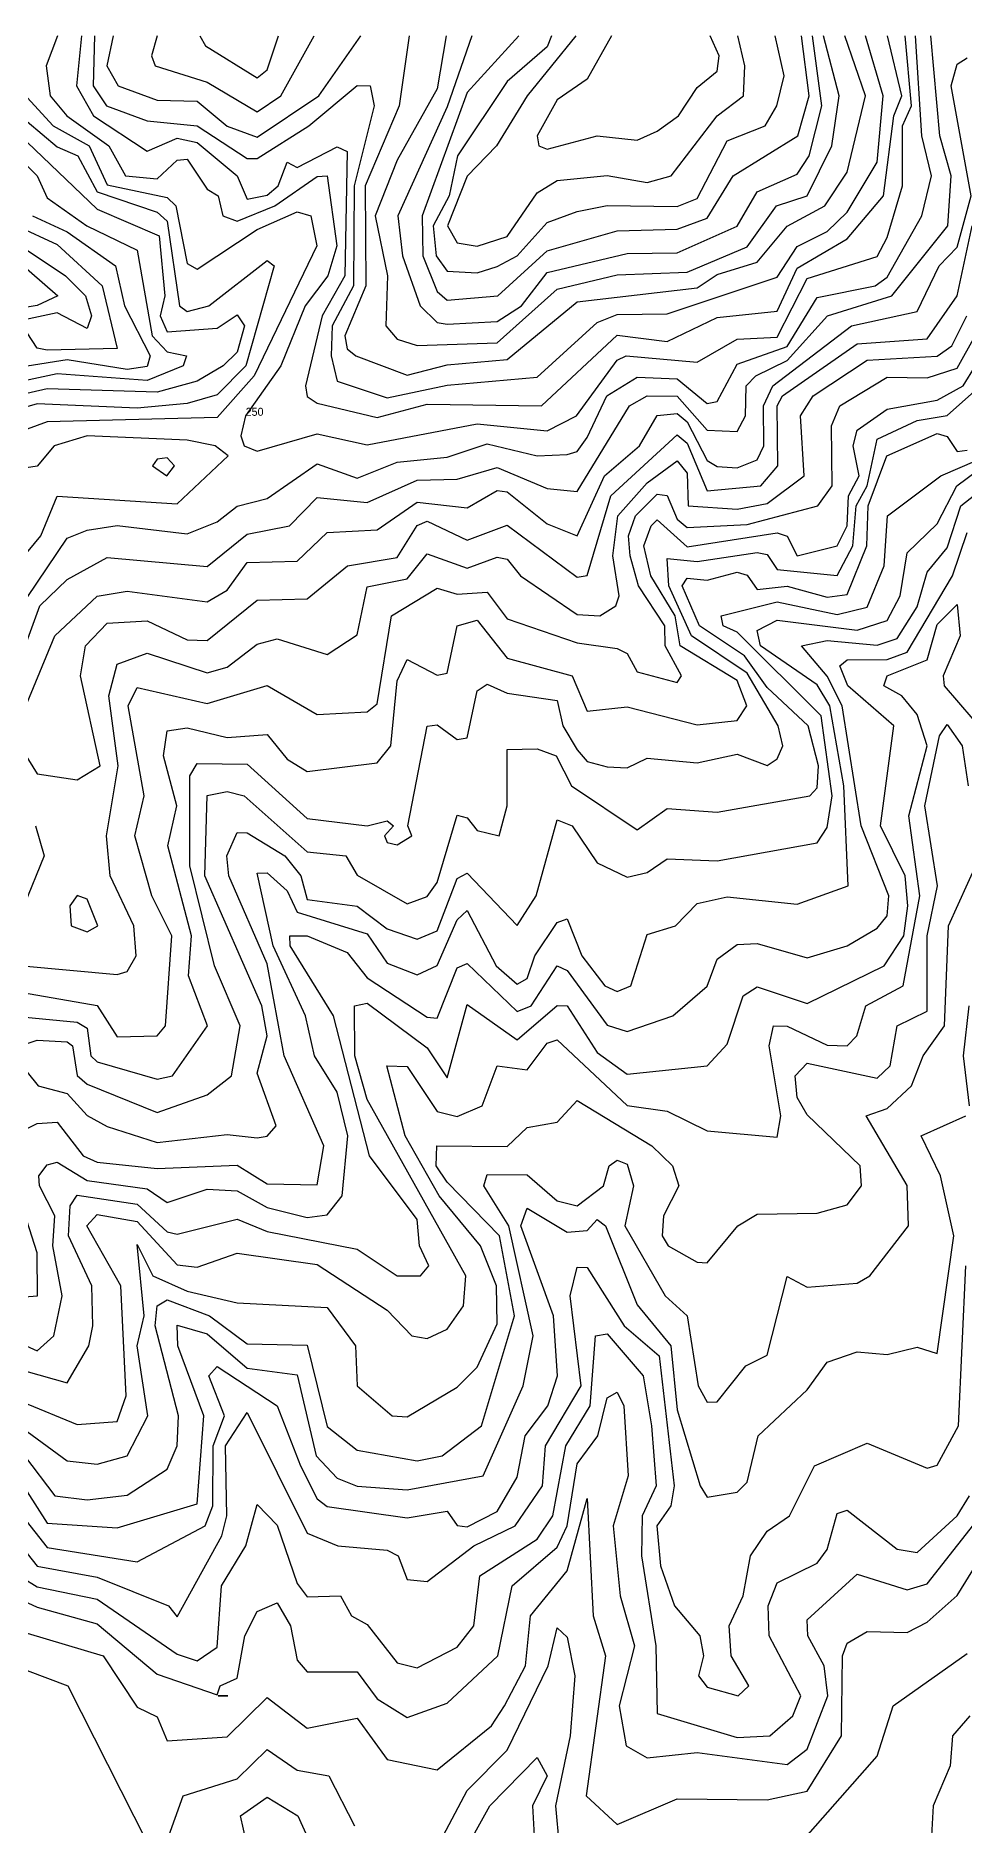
# Model space of a CAD drawing. Header units: metres. Extents: x 310028 to 360472, y 4137098 to 4159193.
# Drawn here: x 337116 to 338508, y 4156508 to 4159192 of the extents above; entities that cross this region are included whole.
import ezdxf

# ---------------------------------------------------------------- set-up
doc = ezdxf.new("R2010")
doc.units = ezdxf.units.M
for name, color, linetype in [('CONTOUR', 254, 'Continuous'), ('CONTOUR_INDEX', 33, 'Continuous'), ('CONTOUR_LABELS', 7, 'Continuous')]:
    doc.layers.add(name, color=color, linetype=linetype)

msp = doc.modelspace()

# ---------------------------------------------------------------- linework, layer by layer
at = {"layer": 'CONTOUR'}
for points, elevation in [([(337072.5, 4158305.2), (337162.5, 4158438.8), (337192.5, 4158451), (337237.5, 4158457.9), (337342.5, 4158445.6), (337387.5, 4158463.3), (337417.5, 4158487), (337462.5, 4158498.4), (337537.5, 4158550.4), (337597.5, 4158528.8), (337657.5, 4158553.1), (337732.5, 4158560.2), (337792.5, 4158580.2), (337867.5, 4158562.6), (337912.5, 4158564.6), (337927.5, 4158568.8), (337942.5, 4158589.9), (337972.1, 4158652.5), (338017.5, 4158680.5), (338077.5, 4158677.9), (338122.5, 4158641.1), (338137.5, 4158643.9), (338167.5, 4158700.1), (338242.5, 4158726.2), (338287.5, 4158799.9), (338374.5, 4158817.5), (338392.5, 4158830.5), (338444.5, 4158922.5), (338458.9, 4158982.5), (338444.5, 4159042.5), (338434.9, 4159192.5)], 240), ([(337087.5, 4158243.7), (337121.9, 4158337.5), (337162.5, 4158377), (337222.5, 4158410.1), (337372.5, 4158396.3), (337432.5, 4158444.7), (337496.1, 4158457.5), (337537.5, 4158500), (337612.5, 4158492.6), (337687.5, 4158526), (337747.5, 4158527.5), (337807.5, 4158545.1), (337882.5, 4158513.6), (337927.5, 4158509), (338005.9, 4158637.5), (338032.5, 4158652.4), (338077.5, 4158651.9), (338122.5, 4158601.1), (338167.5, 4158598.8), (338180, 4158622.5), (338181.2, 4158667.5), (338195.3, 4158682.5), (338242.5, 4158705.2), (338302.9, 4158772.5), (338399.2, 4158802.5), (338483.4, 4158907.5), (338488.4, 4158982.5), (338471.2, 4159042.5), (338458, 4159192.5)], 230), ([(337184.1, 4159192.5), (337176.5, 4159117.5), (337202.3, 4159072.5), (337282.5, 4159019.3), (337327.5, 4159038.7), (337357.5, 4159032.3), (337417.7, 4158982.5), (337432.5, 4158947.5), (337462.5, 4158953.3), (337479.1, 4158967.5), (337492.5, 4159002.9), (337507.5, 4158995), (337567.5, 4159025.9), (337582.5, 4159019.1), (337579.3, 4158832.5), (337544.9, 4158772.5), (337520, 4158667.5), (337522.5, 4158651.3), (337537.5, 4158641.5), (337627.5, 4158619.7), (337702.5, 4158639.8), (337873.9, 4158637.5), (337987.5, 4158743.2), (338062.5, 4158733.7), (338137.5, 4158769.8), (338227.5, 4158779.6), (338257.5, 4158843.8), (338332.5, 4158888.1), (338386.8, 4158952.5), (338402.6, 4159072.5), (338414.4, 4159102.5), (338392.8, 4159192.5)], 260), ([(337203.6, 4159192.5), (337201.6, 4159117.5), (337221.8, 4159087.5), (337282.5, 4159064.8), (337357.5, 4159057.2), (337432.5, 4159008.3), (337447.5, 4159008.5), (337524.9, 4159057.5), (337597.5, 4159118), (337617.3, 4159117.5), (337623.2, 4159087.5), (337593.2, 4158967.5), (337592.2, 4158817.5), (337560.3, 4158757.5), (337558.4, 4158712.5), (337567.5, 4158674.3), (337642.5, 4158649.6), (337732.5, 4158668.6), (337867.5, 4158680.4), (337957.5, 4158762.6), (337987.5, 4158774.5), (338062.5, 4158775.2), (338227.5, 4158830.6), (338257.5, 4158876.2), (338302.5, 4158898.7), (338332.5, 4158927.8), (338377.5, 4159003.1), (338386.6, 4159102.5), (338360.1, 4159192.5)], 270), ([(337231.7, 4159192.5), (337222, 4159147.5), (337239.3, 4159117.5), (337297.5, 4159095.8), (337357.5, 4159094.2), (337402.5, 4159056.7), (337447.5, 4159040.6), (337540.3, 4159102.5), (337603.1, 4159192.5)], 280), ([(337297.8, 4159192.5), (337289.4, 4159162.5), (337294.9, 4159147.5), (337372.5, 4159123.1), (337447.5, 4159078.4), (337483, 4159102.5), (337533, 4159192.5)], 290), ([(337675.8, 4159192.5), (337660.7, 4159087.5), (337609.4, 4158967.5), (337610.5, 4158817.5), (337579.3, 4158742.5), (337582.5, 4158722.8), (337595.8, 4158712.5), (337672.5, 4158683.3), (337732.5, 4158698.9), (337822.5, 4158706.7), (337927.5, 4158793.5), (338107.5, 4158814.5), (338137.5, 4158834.4), (338197.5, 4158852.9), (338242.5, 4158906.8), (338298.9, 4158937.5), (338332.5, 4158988.1), (338359.8, 4159102.5), (338328.9, 4159192.5)], 280), ([(337731.3, 4159192.5), (337717.5, 4159113), (337657.5, 4159005.8), (337624.5, 4158922.5), (337642.9, 4158832.5), (337640.8, 4158757.5), (337657.5, 4158737.2), (337687.5, 4158727.8), (337807.5, 4158731.9), (337897.5, 4158812.4), (337987.5, 4158834), (338092.5, 4158838), (338182.5, 4158875.7), (338226.3, 4158937.5), (338272.6, 4158952.5), (338309.4, 4159027.5), (338320.3, 4159102.5), (338297.1, 4159192.5)], 290), ([(337840.2, 4159192.5), (337762.5, 4159107.6), (337694.9, 4158922.5), (337696, 4158862.5), (337717.5, 4158808.9), (337732.5, 4158796), (337808.7, 4158802.5), (337882.5, 4158869.9), (337987.5, 4158900), (338077.5, 4158902.2), (338122.5, 4158919), (338161.3, 4158982.5), (338258.4, 4159042.5), (338275.6, 4159102.5), (338264, 4159192.5)], 310), ([(337889.2, 4159192.5), (337882.5, 4159175.9), (337822.5, 4159123.8), (337748.1, 4159012.5), (337735.7, 4158952.5), (337711.5, 4158907.5), (337716.2, 4158862.5), (337732.5, 4158839.2), (337777.5, 4158836.7), (337807.5, 4158846.6), (337837.5, 4158862.6), (337882.5, 4158912.3), (337927.5, 4158929.1), (337972.5, 4158937.9), (338077.5, 4158936.5), (338107.5, 4158948.4), (338152.5, 4159035), (338209.5, 4159057.5), (338227.1, 4159087.5), (338238.1, 4159132.5), (338224.3, 4159192.5)], 320), ([(337925.4, 4159192.5), (337852.8, 4159102.5), (337806.7, 4159027.5), (337762.5, 4158981.7), (337733.1, 4158907.5), (337747.5, 4158881.8), (337777.5, 4158876.8), (337822.5, 4158891.6), (337867.5, 4158957), (337897.5, 4158975.5), (337972.5, 4158982.8), (338032.5, 4158972.3), (338068.7, 4158982.5), (338137.5, 4159072.4), (338176.9, 4159102.5), (338178.8, 4159147.5), (338168.5, 4159192.5)], 330), ([(337979.1, 4159192.5), (337942.5, 4159127.2), (337897.5, 4159096.5), (337867.6, 4159042.5), (337869.8, 4159027.5), (337882.5, 4159022.4), (337957.5, 4159042.4), (338017.5, 4159035.9), (338047.5, 4159049.6), (338079.6, 4159072.5), (338107.5, 4159115), (338137.5, 4159139.6), (338140.7, 4159162.5), (338127.2, 4159192.5)], 340), ([(337102.5, 4158191.8), (337144.4, 4158292.5), (337207.5, 4158352), (337252.5, 4158359.5), (337372.5, 4158343.2), (337402.5, 4158361.1), (337432.5, 4158402.5), (337507.5, 4158404.6), (337552.5, 4158447.2), (337627.5, 4158451.2), (337687.5, 4158492.7), (337762.5, 4158484.4), (337807.5, 4158510.6), (337822.5, 4158508.3), (337882.5, 4158460.4), (337927.5, 4158442.6), (337968.5, 4158532.5), (338021.1, 4158577.5), (338047.5, 4158623), (338077.5, 4158625.7), (338092.5, 4158613.4), (338122.5, 4158555.3), (338137.5, 4158546.2), (338167.5, 4158544.5), (338197.5, 4158556.5), (338207.6, 4158577.5), (338207.1, 4158637.5), (338220.8, 4158667.5), (338338.9, 4158757.5), (338437.5, 4158778.8), (338470.2, 4158847.5), (338497.5, 4158875.5), (338518.6, 4158952.5), (338488.4, 4159117.5), (338497.5, 4159149.7), (338512.5, 4159159.4)], 220), ([(337102.5, 4159100.1), (337141.5, 4159057.5), (337195.5, 4159027.5), (337222.5, 4158969), (337312.5, 4158949.7), (337325.8, 4158937.5), (337342.5, 4158850.7), (337357.5, 4158842.2), (337447.5, 4158901.9), (337507.5, 4158928.3), (337528.2, 4158922.5), (337537, 4158877.5), (337443, 4158682.5), (337387.5, 4158619.7), (337132.5, 4158613.6), (337042.5, 4158580.5)], 240), ([(337102.5, 4159064), (337147.5, 4159026), (337178.9, 4159012.5), (337207.5, 4158958.5), (337297.5, 4158928), (337312.5, 4158914.2), (337331.4, 4158787.5), (337342.5, 4158778.8), (337375.1, 4158787.5), (337462.5, 4158855.4), (337473.3, 4158847.5), (337430.5, 4158697.5), (337387.5, 4158654.1), (337342.5, 4158641), (337267.5, 4158633.9), (337117.5, 4158640.3), (337012.5, 4158609.7)], 230), ([(337102.5, 4159032.7), (337207.5, 4158932.4), (337300.8, 4158892.5), (337309.4, 4158802.5), (337302.3, 4158772.5), (337312.5, 4158748.6), (337387.5, 4158754), (337417.5, 4158774.1), (337428.6, 4158757.5), (337417.5, 4158718.1), (337396.7, 4158697.5), (337357.5, 4158674.2), (337297.5, 4158657.8), (337132.5, 4158662.8), (337012.5, 4158635.5)], 220), ([(337072.5, 4159027.4), (337117.7, 4158982.5), (337132.5, 4158949.6), (337192.1, 4158907.5), (337267.5, 4158870.8), (337290.4, 4158742.5), (337312.5, 4158718.3), (337341.9, 4158712.5), (337336.7, 4158697.5), (337282.5, 4158675.3), (337147.5, 4158685.4), (337042.5, 4158662.8)], 210), ([(337087.4, 4158907.5), (337147.5, 4158879.5), (337215.1, 4158817.5), (337237.5, 4158723.4), (337132.5, 4158720.9), (337117.5, 4158723.7), (337102.5, 4158746.9)], 190), ([(337087.5, 4158133.7), (337117.5, 4158085.6), (337177.5, 4158076.3), (337212.3, 4158097.5), (337182.6, 4158232.5), (337190, 4158277.5), (337222.5, 4158311.5), (337282.5, 4158315), (337342.5, 4158286.6), (337372.5, 4158285.6), (337447.5, 4158346.1), (337522.5, 4158347.7), (337582.9, 4158397.5), (337657.5, 4158410), (337687.5, 4158457.7), (337702.5, 4158464.3), (337762.5, 4158435.9), (337822.5, 4158458.6), (337927.5, 4158380.6), (337942.5, 4158382.7), (337978.2, 4158502.5), (338077.5, 4158593.9), (338092.5, 4158581.3), (338122.5, 4158509.7), (338203, 4158517.5), (338228.4, 4158547.5), (338227.7, 4158637.5), (338235.5, 4158652.5), (338347.5, 4158730.5), (338452.5, 4158737.9), (338497.3, 4158802.5), (338519.9, 4158907.5)], 210), ([(337072.5, 4158891.1), (337160.4, 4158832.5), (337190.2, 4158802.5), (337199.4, 4158772.5), (337192.5, 4158753.2), (337147.5, 4158776.9), (337042.5, 4158754.3)], 180), ([(337062.5, 4158877.5), (337148.5, 4158802.5), (337117.5, 4158788), (337042.5, 4158775.2)], 170), ([(337072.5, 4157761.6), (337207.5, 4157738), (337237.5, 4157691), (337297.5, 4157692.3), (337310, 4157707.5), (337319.7, 4157842.5), (337289.5, 4157902.5), (337264.1, 4157992.5), (337278.1, 4158052.5), (337254.4, 4158187.5), (337267.5, 4158214.7), (337372.5, 4158191.1), (337462.5, 4158217.9), (337537.5, 4158174.4), (337612.5, 4158178.3), (337627.5, 4158190.4), (337649, 4158322.5), (337717.5, 4158364), (337747.5, 4158355), (337792.5, 4158357.8), (337822.5, 4158318), (337927.5, 4158281.8), (337987.5, 4158273.4), (338002.5, 4158266), (338017.5, 4158238.2), (338077.5, 4158222.6), (338083.9, 4158232.5), (338059.3, 4158277.5), (338059, 4158307.5), (338019.6, 4158367.5), (338006.8, 4158412.5), (338004.5, 4158442.5), (338015.2, 4158472.5), (338047.5, 4158505.1), (338062.5, 4158503.1), (338077.5, 4158467.3), (338092.5, 4158454.8), (338182.5, 4158459.2), (338288.4, 4158487.5), (338309.8, 4158517.5), (338309, 4158607.5), (338321.4, 4158637.5), (338392.5, 4158680.5), (338452.5, 4158679.6), (338497.5, 4158693.7), (338524.2, 4158742.5)], 190), ([(337057.5, 4157724.6), (337177.5, 4157712.7), (337192.5, 4157704), (337198.3, 4157662.5), (337207.5, 4157653.5), (337297.5, 4157627.2), (337320.7, 4157632.5), (337373.3, 4157707.5), (337344.8, 4157782.5), (337349, 4157842.5), (337313.5, 4157977.5), (337327.4, 4158037.5), (337307.3, 4158112.5), (337312.5, 4158150), (337342.5, 4158154.2), (337402.5, 4158140), (337462.5, 4158144.5), (337492.5, 4158107.6), (337522.5, 4158089.1), (337627.5, 4158102.1), (337648.2, 4158127.5), (337657.5, 4158224.9), (337672.5, 4158257), (337717.5, 4158233.5), (337732.5, 4158236.5), (337747.5, 4158307.5), (337777.5, 4158316), (337822.5, 4158259), (337920, 4158232.5), (337942.5, 4158179.4), (338002.5, 4158185.8), (338107.5, 4158158.9), (338167.5, 4158165.6), (338182.2, 4158187.5), (338167.5, 4158225.3), (338082, 4158277.5), (338074.4, 4158322.5), (338037.9, 4158382.5), (338027.3, 4158427.5), (338038.5, 4158457.5), (338047.5, 4158466.3), (338092.5, 4158426), (338227.5, 4158446.7), (338242.5, 4158442.1), (338257.5, 4158412.3), (338317.5, 4158427.4), (338332.2, 4158457.5), (338334.5, 4158502.5), (338350.2, 4158532.5), (338341.4, 4158577.5), (338347.5, 4158600.8), (338392.5, 4158632.5), (338467.5, 4158645.7), (338506.3, 4158667.5), (338543.4, 4158727.5)], 180), ([(337042.5, 4157660.8), (337117.5, 4157685.9), (337162.5, 4157683.3), (337170.6, 4157677.5), (337177.5, 4157633.1), (337192.5, 4157620), (337297.5, 4157577.5), (337372.5, 4157603.8), (337409.1, 4157632.5), (337422.4, 4157707.5), (337383.9, 4157797.5), (337346.9, 4157947.5), (337346.8, 4158082.5), (337357.5, 4158101.1), (337432.5, 4158099.7), (337522.5, 4158018.5), (337612.5, 4158007.5), (337642.5, 4158015), (337652.3, 4158007.5), (337638.7, 4157992.5), (337642.5, 4157982.4), (337657.5, 4157978.8), (337679.6, 4157992.5), (337673.7, 4158007.5), (337702.5, 4158156.7), (337717.5, 4158159.1), (337747.5, 4158136.8), (337762.5, 4158139.2), (337777.5, 4158209.7), (337792.5, 4158220), (337822.5, 4158206.6), (337897.5, 4158195.3), (337905.8, 4158157.5), (337927.5, 4158121.5), (337942.5, 4158103.7), (337972.5, 4158095.7), (338002.5, 4158094.2), (338032.5, 4158109.1), (338107.5, 4158101.8), (338167.5, 4158114.9), (338212.5, 4158098.1), (338227.5, 4158107.8), (338236, 4158127.5), (338228.8, 4158157.5), (338182.5, 4158236.2), (338098.9, 4158292.5), (338064.8, 4158367.5), (338062.5, 4158408.3), (338107.5, 4158403.7), (338197.5, 4158417.5), (338212.5, 4158414.2), (338227.5, 4158391.8), (338317.5, 4158383), (338341.1, 4158427.5), (338345.8, 4158487.5), (338362.6, 4158517.5), (338377.5, 4158587.3), (338437.5, 4158615.4), (338482.5, 4158622.8), (338532.3, 4158667.5)], 170), ([(337042.5, 4157254), (337117.5, 4157220.1), (337142.9, 4157242.5), (337155.4, 4157302.5), (337141.2, 4157377.5), (337144.3, 4157422.5), (337121.4, 4157467.5), (337120, 4157482.5), (337132.5, 4157498.9), (337147.5, 4157503), (337192.5, 4157475.6), (337282.5, 4157462.9), (337312.5, 4157442.6), (337372.5, 4157462.4), (337417.5, 4157459.8), (337462.5, 4157434.9), (337522.5, 4157420), (337552.5, 4157423.7), (337575.2, 4157452.5), (337583.8, 4157542.5), (337567.5, 4157607.9), (337533.6, 4157662.5), (337519.9, 4157722.5), (337471.5, 4157827.5), (337447.5, 4157936.6), (337462.5, 4157936.9), (337492.5, 4157909.7), (337507.5, 4157877.9), (337612.5, 4157845.3), (337642.5, 4157801.5), (337687.5, 4157784.1), (337717.5, 4157797.9), (337747.5, 4157866.2), (337762.5, 4157880.4), (337806.2, 4157797.5), (337837.5, 4157769.8), (337852.5, 4157778.5), (337863.9, 4157812.5), (337897.5, 4157862.4), (337912.5, 4157867.8), (337934.4, 4157812.5), (337969, 4157767.5), (337987.5, 4157758.7), (338008, 4157767.5), (338032.5, 4157844.4), (338075.1, 4157857.5), (338107.5, 4157890.7), (338152.5, 4157900.8), (338257.5, 4157889.8), (338333.8, 4157917.5), (338327.4, 4158067.5), (338306.2, 4158187.5), (338287.5, 4158218.8), (338202.5, 4158277.5), (338197.5, 4158300.3), (338227.5, 4158315.7), (338347.5, 4158301), (338392.5, 4158315.3), (338411.7, 4158352.5), (338422.5, 4158416.9), (338467.5, 4158460.2), (338496.9, 4158517.5), (338597.9, 4158592.5)], 140), ([(337102.5, 4157637.7), (337119.1, 4157617.5), (337162.5, 4157605.8), (337192.5, 4157572.9), (337222.5, 4157556.2), (337297.5, 4157532.3), (337402.5, 4157544.5), (337447.5, 4157539.6), (337462.5, 4157541.9), (337475.9, 4157557.5), (337447.5, 4157636.6), (337462.5, 4157692.5), (337454.4, 4157737.5), (337369.1, 4157932.5), (337372.5, 4158053.1), (337402.5, 4158059), (337428.4, 4158052.5), (337522.5, 4157968.6), (337580.8, 4157962.5), (337597.5, 4157933.5), (337672.5, 4157890.4), (337702.5, 4157901.2), (337717.5, 4157922.6), (337747.5, 4158023.6), (337762.5, 4158019.6), (337777.5, 4158000.4), (337810.4, 4157992.5), (337822.7, 4158037.5), (337822.5, 4158121.8), (337867.5, 4158122.8), (337896, 4158112.5), (337919.2, 4158067.5), (338017.5, 4158001.5), (338062.5, 4158033.4), (338137.5, 4158028), (338276.2, 4158052.5), (338287.5, 4158064.3), (338289.3, 4158097.5), (338273.9, 4158157.5), (338212.5, 4158215), (338178.5, 4158262.5), (338110.8, 4158307.5), (338085.2, 4158367.5), (338092.5, 4158379), (338122.5, 4158375.7), (338167.5, 4158387.8), (338182.5, 4158383.6), (338197.5, 4158361.9), (338242.5, 4158366.8), (338302.5, 4158350.4), (338332.5, 4158354.3), (338362.1, 4158427.5), (338363.9, 4158487.5), (338391.7, 4158562.5), (338467.5, 4158595.7), (338482.5, 4158591.4), (338497.5, 4158568.7), (338512.5, 4158571)], 160), ([(337057.5, 4157201.4), (337162.5, 4157172.1), (337195, 4157227.5), (337201, 4157257.5), (337199.5, 4157317.5), (337164.8, 4157392.5), (337167.3, 4157437.5), (337177.5, 4157453.5), (337267.5, 4157439.8), (337312.5, 4157398.5), (337327.5, 4157394.9), (337417.5, 4157417.4), (337462.5, 4157399.1), (337597.5, 4157372.5), (337657.5, 4157332.6), (337692.6, 4157332.5), (337705.2, 4157347.5), (337690.9, 4157377.5), (337687.5, 4157416.7), (337616.3, 4157512.5), (337562.2, 4157722.5), (337497, 4157827.5), (337496.7, 4157842.5), (337522.5, 4157842.3), (337582.5, 4157817.6), (337612.5, 4157779.6), (337702.5, 4157720.4), (337717.5, 4157719), (337747.5, 4157794.3), (337762.5, 4157800.7), (337837.5, 4157728.9), (337858.5, 4157737.5), (337897.5, 4157797.5), (337912.5, 4157790.5), (337972.5, 4157708.4), (338002.5, 4157699), (338071, 4157722.5), (338122.5, 4157767), (338137.5, 4157807.2), (338167.5, 4157829.4), (338197.5, 4157831), (338272.5, 4157809.5), (338332.5, 4157827.3), (338377.5, 4157854.1), (338392.3, 4157872.5), (338395.1, 4157902.5), (338353.6, 4158007.5), (338325, 4158187.5), (338302.5, 4158232.1), (338264.1, 4158277.5), (338302.5, 4158285.4), (338377.5, 4158278.2), (338407.5, 4158288.6), (338437.5, 4158335.8), (338452.5, 4158387.7), (338482.5, 4158424.2), (338502.7, 4158487.5), (338617.5, 4158577.5)], 130), ([(337312.1, 4158532.5), (337323.9, 4158547.5), (337312.5, 4158559.5), (337297.5, 4158557.4), (337290.9, 4158547.5), (337312.1, 4158532.5)], 260), ([(337012.5, 4157177.5), (337177.5, 4157109.6), (337237.5, 4157113.8), (337251.1, 4157152.5), (337243.3, 4157317.5), (337192, 4157407.5), (337207.5, 4157424.2), (337267.5, 4157414), (337327.5, 4157348.8), (337357.5, 4157345.2), (337417.5, 4157366.2), (337537.5, 4157349.2), (337642.5, 4157281), (337679.6, 4157242.5), (337702.5, 4157238.6), (337732.5, 4157252.5), (337757.2, 4157287.5), (337760.7, 4157332.5), (337612.5, 4157597.1), (337594.2, 4157662.5), (337593.4, 4157737.5), (337612.5, 4157741.3), (337702.5, 4157674.2), (337732.5, 4157629.3), (337762.5, 4157739.2), (337837.5, 4157686.3), (337897.5, 4157738), (337912.5, 4157737.3), (337957.5, 4157667.2), (338002.5, 4157634.7), (338122.6, 4157647.5), (338152.5, 4157680.1), (338176.7, 4157752.5), (338197.5, 4157765.9), (338272.5, 4157740.7), (338388, 4157797.5), (338417.4, 4157842.5), (338423.5, 4157887.5), (338419.4, 4157932.5), (338382.3, 4158007.5), (338402.5, 4158157.5), (338333.2, 4158217.5), (338321.5, 4158247.5), (338332.5, 4158256.6), (338392.5, 4158257.1), (338422.5, 4158267.8), (338490.5, 4158382.5), (338512.5, 4158447.2)], 120), ([(337087.5, 4157110.1), (337162.5, 4157054.9), (337207.5, 4157049.8), (337252.5, 4157062.4), (337283.5, 4157122.5), (337267.8, 4157227.5), (337278.3, 4157272.5), (337267.5, 4157379.2), (337291.4, 4157332.5), (337342.5, 4157309.5), (337417.5, 4157292.1), (337552.5, 4157285.1), (337594.9, 4157227.5), (337597.7, 4157167.5), (337650, 4157122.5), (337672.5, 4157121.1), (337747.5, 4157165.5), (337777.5, 4157195.6), (337807.5, 4157260.3), (337806.6, 4157317.5), (337782.5, 4157377.5), (337720.5, 4157452.5), (337669.6, 4157542.5), (337642.2, 4157647.5), (337672.5, 4157646.2), (337717.5, 4157578.7), (337747.5, 4157571.6), (337785.1, 4157587.5), (337807.5, 4157647.4), (337852.5, 4157641.3), (337882.5, 4157681.5), (337897.5, 4157686.6), (338002.5, 4157587.7), (338062.5, 4157579.2), (338122.5, 4157550.1), (338227.5, 4157540.2), (338232.8, 4157572.5), (338215.5, 4157677.5), (338221.8, 4157707.5), (338242.5, 4157706.9), (338302.5, 4157678.6), (338332.5, 4157677.2), (338346.9, 4157692.5), (338360.5, 4157737.5), (338416.6, 4157767.5), (338441.2, 4157902.5), (338424.9, 4158022.5), (338452.5, 4158127.5), (338437.5, 4158174.3), (338414.4, 4158202.5), (338387.3, 4158217.5), (338392.4, 4158232.5), (338452.5, 4158256.4), (338467.5, 4158309.5), (338497.5, 4158339.2), (338501.7, 4158292.5), (338476.3, 4158232.5), (338478.1, 4158217.5), (338542.3, 4158142.5)], 110), ([(337087.5, 4157032), (337132.5, 4156961.3), (337237.5, 4156954.4), (337357.5, 4156990.4), (337367.5, 4157122.5), (337328.5, 4157227.5), (337327.5, 4157258.6), (337372.5, 4157245.5), (337432.5, 4157194.1), (337507.5, 4157183.9), (337536.2, 4157062.5), (337567.5, 4157029.1), (337597.5, 4157016.8), (337672.5, 4157011.5), (337786.8, 4157032.5), (337846.6, 4157167.5), (337861.5, 4157242.5), (337824.9, 4157407.5), (337787.4, 4157467.5), (337792.5, 4157484.3), (337852.5, 4157483.7), (337897.5, 4157444.8), (337927.5, 4157437.5), (337967, 4157467.5), (337975.5, 4157497.5), (337987.5, 4157505.8), (338002.5, 4157499.9), (338012.2, 4157467.5), (337998.8, 4157407.5), (338059.7, 4157302.5), (338092.7, 4157272.5), (338109, 4157167.5), (338122.5, 4157143.1), (338137.5, 4157143.5), (338180.5, 4157197.5), (338212.5, 4157213.4), (338242.5, 4157331.4), (338272.5, 4157315.2), (338347.5, 4157321.2), (338366.2, 4157332.5), (338424.2, 4157407.5), (338422.5, 4157468.1), (338361, 4157572.5), (338392.5, 4157583.5), (338428.8, 4157617.5), (338446.4, 4157662.5), (338478.4, 4157707.5), (338484.3, 4157857.5), (338542.5, 4157985.6)], 90), ([(337168.9, 4157857.5), (337192.5, 4157848.4), (337208.5, 4157857.5), (337192.5, 4157897.5), (337177.5, 4157902.8), (337166.8, 4157887.5), (337168.9, 4157857.5)], 210), ([(338516.1, 4157587.5), (338506.7, 4157662.5), (338515.3, 4157737.5)], 80), ([(337071.9, 4157002.5), (337132.5, 4156924.8), (337267.5, 4156903.4), (337369.8, 4156957.5), (337381, 4156987.5), (337381.7, 4157077.5), (337398.8, 4157122.5), (337375.1, 4157182.5), (337387.5, 4157196.6), (337477.5, 4157137.5), (337512.5, 4157047.5), (337537.5, 4156998.1), (337552.5, 4156986.2), (337672.5, 4156969.6), (337732.5, 4156979.4), (337747.5, 4156958.1), (337762.5, 4156955.9), (337807.5, 4156978.8), (337837.5, 4157030.5), (337849.4, 4157092.5), (337883.6, 4157137.5), (337898, 4157182.5), (337892.1, 4157272.5), (337843, 4157407.5), (337852.5, 4157434.1), (337912.5, 4157397.7), (337942.5, 4157400.5), (337957.5, 4157416.9), (337969.8, 4157407.5), (338017.5, 4157288.9), (338067.8, 4157227.5), (338077.5, 4157131.2), (338112.1, 4157017.5), (338122.5, 4157000.5), (338167.5, 4157007.7), (338182.5, 4157023), (338199.1, 4157092.5), (338272.5, 4157161.6), (338302.5, 4157203.1), (338347.5, 4157218.5), (338392.5, 4157214.2), (338437.5, 4157225.4), (338467.5, 4157216), (338492.4, 4157392.5), (338472.5, 4157482.5), (338443.4, 4157542.5), (338510.4, 4157572.5)], 80), ([(337045.9, 4156987.5), (337117.5, 4156896.9), (337207.5, 4156880.6), (337314.6, 4156837.5), (337327.5, 4156821.1), (337394.8, 4156942.5), (337402, 4156972.5), (337400.2, 4157077.5), (337432.5, 4157127.3), (337522.5, 4156946.3), (337568.7, 4156927.5), (337642.5, 4156921.1), (337659.1, 4156912.5), (337672.5, 4156877), (337702.5, 4156873.9), (337772.8, 4156927.5), (337834.5, 4156957.5), (337875.3, 4157017.5), (337880, 4157077.5), (337933.6, 4157167.5), (337917, 4157302.5), (337927.5, 4157345.3), (337942.5, 4157345.1), (337998.1, 4157257.5), (338050.7, 4157212.5), (338073.2, 4157017.5), (338068, 4156987.5), (338047.2, 4156957.5), (338052.3, 4156897.5), (338073.7, 4156837.5), (338111.3, 4156792.5), (338117.1, 4156762.5), (338109.3, 4156732.5), (338122.5, 4156715.2), (338169.2, 4156702.5), (338184.9, 4156717.5), (338158.7, 4156762.5), (338155.6, 4156807.5), (338176.6, 4156852.5), (338187.7, 4156912.5), (338212.5, 4156949.6), (338245.9, 4156972.5), (338283.5, 4157047.5), (338362.5, 4157081.6), (338452.5, 4157043.8), (338467.5, 4157048.4), (338499.5, 4157107.5), (338510.2, 4157347.5)], 70), ([(337072.5, 4156894), (337117.5, 4156866.1), (337207.5, 4156847.3), (337327.5, 4156764.7), (337357.5, 4156754.9), (337387.5, 4156775.5), (337394.1, 4156867.5), (337430.9, 4156927.5), (337447.5, 4156989.6), (337477.5, 4156958.2), (337507.5, 4156870.7), (337522.5, 4156851), (337572.4, 4156852.5), (337588.9, 4156822.5), (337612.5, 4156809.4), (337657.5, 4156752.1), (337687.5, 4156744.2), (337747.5, 4156775.3), (337772.4, 4156807.5), (337781.8, 4156882.5), (337867.5, 4156937.2), (337891.2, 4156972.5), (337910.5, 4157077.5), (337946.8, 4157137.5), (337955.2, 4157242.5), (337972.5, 4157245.2), (338026.4, 4157182.5), (338039.1, 4157107.5), (338046, 4157017.5), (338024.8, 4156972.5), (338023.8, 4156912.5), (338045.7, 4156777.5), (338047.5, 4156675.9), (338167.5, 4156639.8), (338216.7, 4156642.5), (338251, 4156672.5), (338262.8, 4156702.5), (338215.5, 4156792.5), (338213.9, 4156837.5), (338227.5, 4156872.1), (338287.5, 4156901.2), (338302.5, 4156921.7), (338317.5, 4156975.9), (338332.5, 4156981), (338407.5, 4156922.2), (338437.5, 4156917.6), (338497.5, 4156972.4), (338516.1, 4157002.5)], 60), ([(337102.5, 4156796.3), (337216.7, 4156762.5), (337267.5, 4156685.4), (337297.5, 4156670.8), (337312.5, 4156634.7), (337402.5, 4156640.9), (337462.5, 4156700.1), (337522.5, 4156653.7), (337597.5, 4156669), (337642.5, 4156606.8), (337717.5, 4156591.5), (337798.9, 4156657.5), (337818.8, 4156687.5), (337850.2, 4156747.5), (337857.3, 4156822.5), (337912.5, 4156889.9), (337942.5, 4156998.6), (337951.3, 4156822.5), (337970.2, 4156762.5), (337941, 4156552.5), (337987.5, 4156509.2), (338077.5, 4156547.9), (338212.5, 4156546.6), (338272.5, 4156559.5), (338324.1, 4156642.5), (338325.3, 4156762.5), (338332.5, 4156781.3), (338362.5, 4156798.7), (338422.5, 4156797.2), (338452.5, 4156812.9), (338497.5, 4156853.1), (338587.5, 4156998.2)], 40), ([(337717.5, 4156475.6), (337762.5, 4156560.5), (337822.5, 4156621), (337884.1, 4156747.5), (337897.5, 4156804.4), (337912.5, 4156790.6), (337924.1, 4156732.5), (337917.1, 4156642.5), (337895.1, 4156537.5), (337900.4, 4156477.5)], 30), ([(338259.1, 4156477.5), (338377.5, 4156611.7), (338401.2, 4156687.5), (338512.5, 4156766.1)], 30), ([(337102.5, 4156740.2), (337163.9, 4156717.5), (337282.5, 4156482.5)], 30), ([(338516.5, 4156672.5), (338490.5, 4156642.5), (338486.9, 4156597.5), (338461.4, 4156537.5), (338459.1, 4156492.5), (338474.2, 4156477.5), (338512.5, 4156474.3)], 30), ([(337312.5, 4156485.3), (337336.8, 4156552.5), (337417.5, 4156578), (337462.5, 4156622), (337507.5, 4156590.8), (337554.9, 4156582.5), (337593.6, 4156507.5)], 30), ([(337771.7, 4156492.5), (337796.6, 4156537.5), (337867.5, 4156610.1), (337882.6, 4156582.5), (337860.5, 4156537.5), (337868.2, 4156402.5)], 20), ([(337436.2, 4156462.5), (337422.5, 4156522.5), (337462.5, 4156550.6), (337508.6, 4156522.5), (337552.5, 4156424.9)], 20)]:
    msp.add_lwpolyline(points, dxfattribs=dict(at, elevation=elevation))
at = {"layer": 'CONTOUR_INDEX'}
for points, elevation in [([(337148.2, 4159192.5), (337131.4, 4159147.5), (337137.2, 4159102.5), (337162.4, 4159072.5), (337225, 4159027.5), (337250, 4158982.5), (337297.5, 4158977.8), (337327.5, 4159005.8), (337342.5, 4159007.6), (337372.5, 4158962.6), (337389.1, 4158952.5), (337396.2, 4158922.5), (337417.5, 4158914.2), (337473.9, 4158937.5), (337537.5, 4158981.6), (337552.5, 4158982.3), (337566.9, 4158877.5), (337553.5, 4158832.5), (337519.4, 4158787.5), (337483.3, 4158697.5), (337430.4, 4158622.5), (337423.2, 4158592.5), (337428.3, 4158577.5), (337447.5, 4158569.4), (337537.5, 4158595.6), (337612.5, 4158578.7), (337777.5, 4158610.5), (337882.5, 4158600.1), (337926.5, 4158622.5), (337987.5, 4158705.8), (338000.9, 4158712.5), (338107.5, 4158703), (338167.5, 4158737.5), (338227.5, 4158740.6), (338272.5, 4158828.4), (338377.5, 4158861.4), (338392.5, 4158889.7), (338415.6, 4158967.5), (338415.3, 4159057.5), (338428.7, 4159087.5), (338419.3, 4159192.5)], 250), ([(337361.7, 4159192.5), (337370.1, 4159177.5), (337447.5, 4159129.5), (337462.5, 4159141.6), (337479.7, 4159192.5)], 300), ([(337769.4, 4159192.5), (337732.5, 4159086), (337658.7, 4158922.5), (337665.5, 4158862.5), (337692.1, 4158787.5), (337717.5, 4158762.4), (337732.5, 4158760), (337807.5, 4158763.8), (337844, 4158787.5), (337882.5, 4158837.2), (338002.5, 4158865.8), (338077.5, 4158866.9), (338167.5, 4158906.8), (338197.5, 4158958.4), (338257.5, 4158984.7), (338275.4, 4159012.5), (338294.4, 4159087.5), (338280.5, 4159192.5)], 300), ([(337110.7, 4158922.5), (337162.5, 4158898.3), (337235.3, 4158847.5), (337248.6, 4158787.5), (337287.2, 4158712.5), (337282.5, 4158696.2), (337252.5, 4158692.1), (337162.5, 4158706.5), (337102.5, 4158696.8)], 200), ([(337095.5, 4157797.5), (337237.5, 4157784.3), (337252.5, 4157788.8), (337266, 4157812.5), (337262.7, 4157857.5), (337227.4, 4157932.5), (337221.5, 4157992.5), (337239.4, 4158097.5), (337225, 4158202.5), (337237.5, 4158249.8), (337282.5, 4158266.6), (337372.5, 4158236.7), (337402.5, 4158245.6), (337447.5, 4158280.1), (337477.5, 4158288), (337552.5, 4158264.6), (337597.5, 4158293.9), (337612.5, 4158365.9), (337672.5, 4158378.1), (337702.5, 4158415.3), (337762.5, 4158393.7), (337807.5, 4158410.5), (337822.5, 4158407.6), (337842.6, 4158382.5), (337927.5, 4158324.6), (337961.3, 4158322.5), (337985.4, 4158337.5), (337990.5, 4158352.5), (337981, 4158412.5), (337988.5, 4158472.5), (338032.5, 4158521.9), (338077.5, 4158554.9), (338092.5, 4158536.5), (338093.8, 4158487.5), (338167.5, 4158482.5), (338212.5, 4158490.8), (338268, 4158532.5), (338262.3, 4158622.5), (338281.5, 4158652.5), (338362.5, 4158705.9), (338467.5, 4158712), (338489.6, 4158727.5), (338512.1, 4158772.5)], 200), ([(337060.9, 4158367.5), (337123.3, 4158442.5), (337147.5, 4158502), (337327.5, 4158490.4), (337404.2, 4158562.5), (337384.6, 4158577.5), (337342.5, 4158586), (337192.5, 4158592.5), (337143, 4158577.5), (337117.5, 4158547), (337072.5, 4158539.9)], 250), ([(337080.1, 4157542.5), (337117.5, 4157560.8), (337147.5, 4157563), (337186.6, 4157512.5), (337207.5, 4157502.7), (337297.5, 4157493.6), (337417.5, 4157498.5), (337462.5, 4157470.4), (337537.5, 4157469.1), (337547.7, 4157527.5), (337488.1, 4157662.5), (337462.5, 4157800.4), (337405.3, 4157932.5), (337402, 4157962.5), (337417.5, 4157997.4), (337432.5, 4157996.9), (337489.3, 4157962.5), (337513, 4157932.5), (337522.5, 4157897.1), (337597.5, 4157886.9), (337642.5, 4157853), (337687.5, 4157837.2), (337717.5, 4157849.7), (337747.5, 4157928.3), (337762.5, 4157936.2), (337837.5, 4157858.1), (337866.1, 4157902.5), (337897.5, 4158016.4), (337919.8, 4158007.5), (337957.5, 4157952.1), (338002.5, 4157930.3), (338032.5, 4157937.3), (338062.5, 4157957.9), (338137.5, 4157955), (338287.5, 4157981.8), (338302.5, 4158004.7), (338310.1, 4158052.5), (338293.5, 4158172.5), (338167.5, 4158297.7), (338146.6, 4158307.5), (338143.4, 4158322.5), (338227.5, 4158343.3), (338317.5, 4158324.5), (338362.5, 4158335.6), (338387.7, 4158397.5), (338393.1, 4158472.5), (338473, 4158532.5), (338527.5, 4158555.9)], 150), ([(337098.7, 4157062.5), (337144.4, 4157002.5), (337192.5, 4156996.3), (337252.5, 4157003.6), (337312.5, 4157042.5), (337327.7, 4157077.5), (337329.7, 4157122.5), (337294.5, 4157257.5), (337297.5, 4157287.6), (337312.5, 4157296.4), (337376.1, 4157272.5), (337432.5, 4157230.4), (337522.5, 4157228.2), (337552.5, 4157106.6), (337597.5, 4157071.1), (337687.5, 4157054.7), (337725.1, 4157062.5), (337784.2, 4157107.5), (337833.4, 4157272.5), (337811, 4157392.5), (337732.5, 4157472.7), (337716.3, 4157497.5), (337717, 4157527.5), (337822.5, 4157526.6), (337852.5, 4157554.9), (337897.5, 4157562.7), (337927.5, 4157595.4), (338039.4, 4157527.5), (338070.3, 4157497.5), (338079.8, 4157467.5), (338057, 4157422.5), (338055.2, 4157392.5), (338063.8, 4157377.5), (338107.5, 4157353.1), (338122.5, 4157351.8), (338168.3, 4157407.5), (338197.5, 4157424.8), (338287.5, 4157426.3), (338332.5, 4157438.9), (338354, 4157467.5), (338352.1, 4157497.5), (338272.5, 4157573.8), (338257.5, 4157600.1), (338254.3, 4157632.5), (338272.5, 4157651.4), (338377.5, 4157628.9), (338396.8, 4157647.5), (338407.3, 4157707.5), (338452.5, 4157729.5), (338452.3, 4157842.5), (338467.7, 4157917.5), (338449, 4158037.5), (338471.1, 4158142.5), (338482.5, 4158159.4), (338504.8, 4158127.5), (338513.7, 4158067.5)], 100), ([(337115, 4158007.5), (337128.4, 4157962.5), (337097.7, 4157887.5)], 200), ([(337072.5, 4157299.1), (337118.3, 4157302.5), (337117.5, 4157366.8), (337071.4, 4157512.5)], 150), ([(337057.5, 4156863.1), (337117.5, 4156835.6), (337207.5, 4156810.3), (337297.5, 4156734.9), (337387.5, 4156704.1), (337392, 4156717.5), (337417.5, 4156729), (337429, 4156792.5), (337447.5, 4156829.1), (337477.5, 4156841.8), (337497.6, 4156807.5), (337507.5, 4156755.7), (337522.5, 4156738.3), (337597.5, 4156738.4), (337627.5, 4156698), (337672.5, 4156669.9), (337732.5, 4156691.6), (337808.4, 4156762.5), (337830.2, 4156867.5), (337897.5, 4156925.4), (337912.7, 4156957.5), (337927.5, 4157050.5), (337958.7, 4157092.5), (337972.5, 4157149.3), (337987.5, 4157158), (337997.6, 4157137.5), (338004.1, 4157032.5), (337981.6, 4156957.5), (337991.9, 4156852.5), (338013.5, 4156777.5), (337990.6, 4156687.5), (338001.2, 4156627.5), (338032.5, 4156609.4), (338107.5, 4156617.2), (338242.5, 4156599.2), (338272.5, 4156622.5), (338303.2, 4156702.5), (338297.7, 4156747.5), (338273.5, 4156792.5), (338272.5, 4156816.2), (338347.5, 4156884.8), (338422.5, 4156861.4), (338452.5, 4156870.6), (338544.6, 4156987.5)], 50), ([(337389, 4156702.5), (337403.5, 4156702.5), (337389, 4156702.5)], 50)]:
    msp.add_lwpolyline(points, dxfattribs=dict(at, elevation=elevation))

# ---------------------------------------------------------------- texts
at = {"layer": 'CONTOUR_LABELS'}
msp.add_text('250', height=12, dxfattribs=at).set_placement((337430.4, 4158622.5))

doc.saveas('drawing.dxf')
